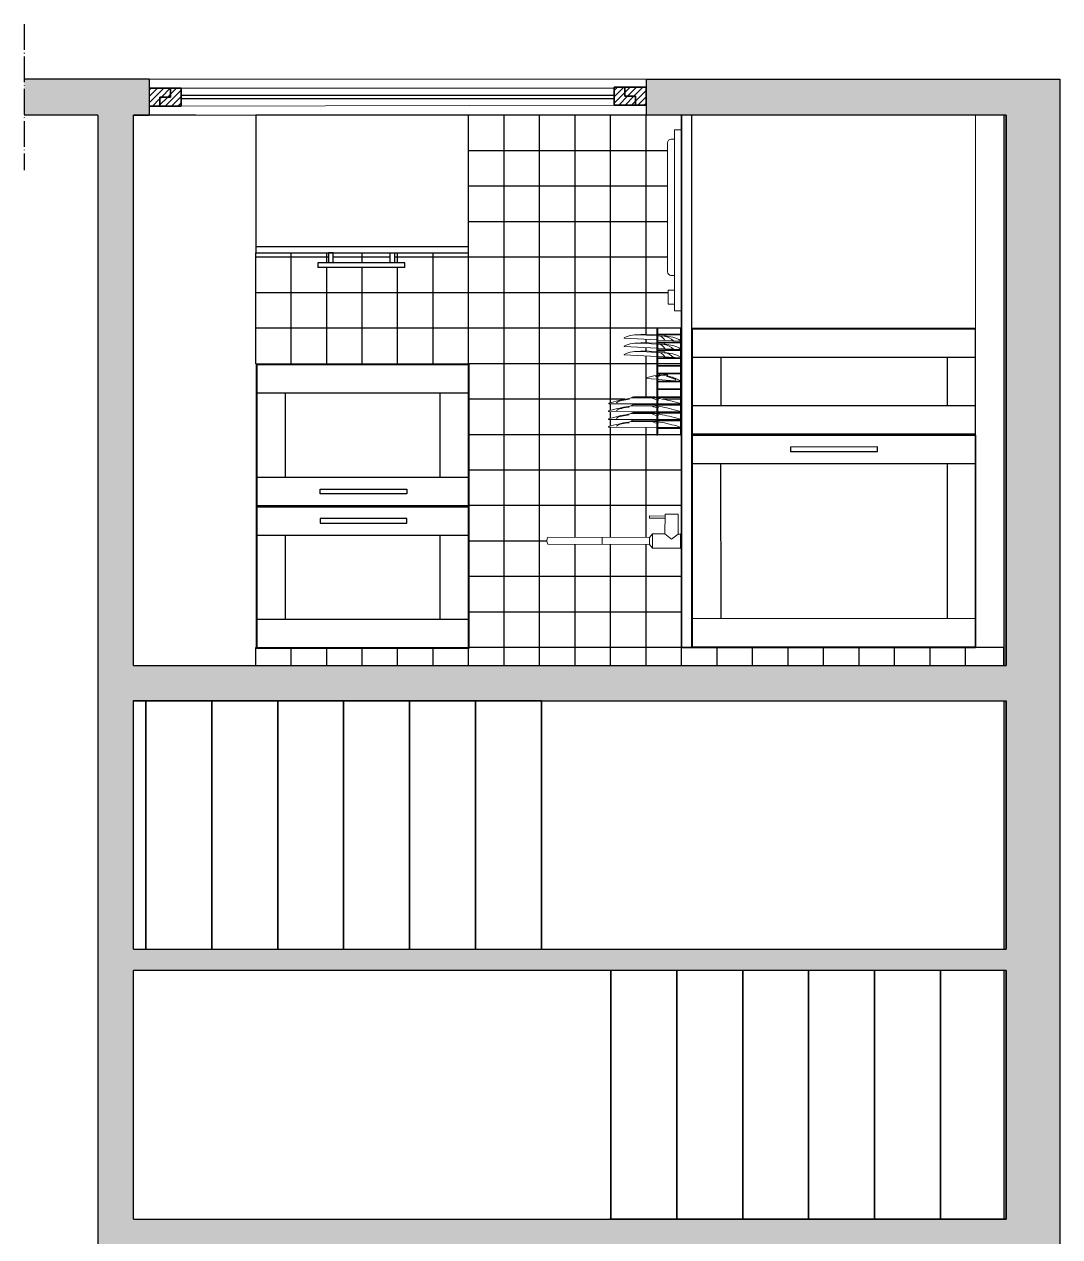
# Model space of a CAD drawing. Header units: millimetres. Extents: x 1189 to 4193, y -188 to 4789.
# Drawn here: x 1188.6 to 1480.4, y 2659.1 to 3000.7 of the extents above; entities that cross this region are included whole.
import ezdxf

# ---------------------------------------------------------------- set-up
doc = ezdxf.new("R2010")
doc.units = ezdxf.units.MM
doc.header["$LTSCALE"] = 0.3
doc.linetypes.add('ACAD_ISO04W100', pattern=[30, 24, -3, 0, -3])
doc.linetypes.add('HIDDEN', pattern=[0.375, 0.25, -0.125])
for name, color, linetype, lineweight in [('A-ELEV-MBE1', 7, 'Continuous', 35), ('A-FLOR-OVHD', 3, 'HIDDEN', 18), ('A-FURN', 7, 'Continuous', 18), ('A-SECT A-MCUT', 7, 'Continuous', 35), ('A-SECT-MCUT', 7, 'Continuous', 35), ('A-WALL-FULL-EXTR', 7, 'Continuous', 35), ('ACCESSORI', 2, 'Continuous', 13), ('ACCESSORI - furniture', 6, 'Continuous', 9), ('arred leg', 2, 'Continuous', 18)]:
    doc.layers.add(name, color=color, linetype=linetype, lineweight=lineweight)
for name, color, linetype in [('costr', 4, 'Continuous'), ('Layer1', 1, 'Continuous'), ('mura', 5, 'Continuous')]:
    doc.layers.add(name, color=color, linetype=linetype)

msp = doc.modelspace()

# ---------------------------------------------------------------- hatches: boundary and pattern name
at = {"true_color": 0x939598}
h = msp.add_hatch(color=252, dxfattribs=at)
h.dxf.hatch_style = 1
h.paths.add_polyline_path([(1465.33, 2975.08), (1464.63, 2975.08), (1464.63, 2820.08), (1465.33, 2820.08)], flags=17)
h = msp.add_hatch(color=252, dxfattribs=at)
h.dxf.hatch_style = 1
h.paths.add_polyline_path([(1465.33, 2810.08), (1464.63, 2810.08), (1464.63, 2740.08), (1465.33, 2740.08)])
h = msp.add_hatch(color=252, dxfattribs=at)
h.dxf.hatch_style = 1
h.paths.add_polyline_path([(1465.33, 2734.08), (1464.63, 2734.08), (1464.63, 2664.08), (1465.33, 2664.08)])
at = {"layer": 'ACCESSORI - furniture', "linetype": 'ACAD_ISO04W100', "lineweight": 100, "true_color": 0x939598}
h = msp.add_hatch(color=252, dxfattribs=at)
h.dxf.hatch_style = 1
h.paths.add_polyline_path([(1480.39, 2970.25), (1480.39, 2985.3), (1363.83, 2985.3), (1363.83, 2975.08), (1465.33, 2975.08), (1465.33, 2820.08), (1219.4, 2820.08), (1219.4, 2975.08), (1223.83, 2975.08), (1223.83, 2985.3), (1188.61, 2985.3), (1188.61, 2975.08), (1209.36, 2975.08), (1209.36, 2654.04), (1209.36, 2392.42), (1188.61, 2392.42), (1188.61, 2383.01), (1249.51, 2383.01), (1258.69, 2383.01), (1258.69, 2392.45), (1252.89, 2392.43), (1252.89, 2392.42), (1248.09, 2392.42), (1219.4, 2392.42), (1219.4, 2654.04), (1219.4, 2654.08), (1465.33, 2654.08), (1465.33, 2393.05), (1398.69, 2392.86), (1398.69, 2383.01), (1480.39, 2383.01)])
h.paths.add_polyline_path([(1465.33, 2664.08), (1353.9, 2664.08), (1219.4, 2664.08), (1219.4, 2734.08), (1465.33, 2734.08)], flags=16)
h.paths.add_polyline_path([(1465.33, 2740.08), (1219.4, 2740.08), (1219.4, 2810.08), (1334.32, 2810.08), (1465.33, 2810.08)], flags=16)
at = {"layer": 'costr', "linetype": 'Continuous', "true_color": 0xc7c8ca}
h = msp.add_hatch(dxfattribs=at)
h.set_pattern_fill('ANSI31', color=9, scale=0.4)
h.paths.add_polyline_path([(1229.83, 2982.69), (1223.83, 2982.69), (1223.83, 2977.69), (1226.83, 2977.69), (1226.83, 2980.19), (1229.83, 2980.19)])
h = msp.add_hatch(dxfattribs=at)
h.set_pattern_fill('ANSI31', color=9, scale=0.4)
h.paths.add_polyline_path([(1232.83, 2982.69), (1229.83, 2982.69), (1229.83, 2980.19), (1226.83, 2980.19), (1226.83, 2977.69), (1232.83, 2977.69)])
h = msp.add_hatch(dxfattribs=at)
h.set_pattern_fill('ANSI31', color=9, scale=0.4)
h.paths.add_polyline_path([(1360.83, 2980.46), (1357.83, 2980.46), (1357.83, 2982.96), (1354.83, 2982.96), (1354.83, 2977.96), (1360.83, 2977.96)])
h = msp.add_hatch(dxfattribs=at)
h.set_pattern_fill('ANSI31', color=9, scale=0.4)
h.paths.add_polyline_path([(1363.83, 2982.96), (1357.83, 2982.96), (1357.83, 2980.46), (1360.83, 2980.46), (1360.83, 2977.96), (1363.83, 2977.96)])

# ---------------------------------------------------------------- linework, layer by layer
for p, q in [((1253.83, 2975.08), (1253.83, 2938.08)), ((1313.83, 2975.08), (1253.83, 2975.08)), ((1313.83, 2936.28), (1313.83, 2975.08)), ((1376.63, 2975.08), (1376.63, 2915.08)), ((1465.33, 2975.08), (1464.63, 2975.08)), ((1253.83, 2938.08), (1253.83, 2936.28)), ((1253.83, 2938.08), (1313.83, 2938.08)), ((1253.83, 2936.28), (1313.83, 2936.28)), ((1376.63, 2915.08), (1456.61, 2915.08)), ((1376.91, 2914.89), (1456.61, 2914.89)), ((1376.91, 2885.28), (1376.91, 2914.89)), ((1456.61, 2885.28), (1456.61, 2914.89)), ((1313.98, 2904.93), (1253.98, 2904.93)), ((1253.98, 2904.93), (1253.98, 2824.93)), ((1313.83, 2904.78), (1254.13, 2904.78)), ((1254.13, 2904.78), (1254.13, 2865.08)), ((1313.83, 2865.08), (1313.83, 2904.78)), ((1313.98, 2824.93), (1313.98, 2904.93)), ((1376.91, 2906.89), (1456.61, 2906.89)), ((1384.91, 2906.89), (1384.91, 2893.28)), ((1448.62, 2906.89), (1448.62, 2893.28)), ((1313.83, 2896.78), (1254.13, 2896.78)), ((1262.13, 2896.78), (1262.13, 2873.08)), ((1305.83, 2873.08), (1305.83, 2896.78)), ((1376.91, 2893.28), (1456.61, 2893.28)), ((1456.61, 2885.13), (1376.61, 2885.08)), ((1376.61, 2885.08), (1376.65, 2825.08)), ((1376.91, 2885.28), (1456.61, 2885.28)), ((1376.91, 2884.93), (1456.61, 2884.98)), ((1376.95, 2825.23), (1376.91, 2884.93)), ((1456.65, 2825.13), (1456.61, 2885.13)), ((1456.61, 2884.98), (1456.65, 2825.28)), ((1376.92, 2876.93), (1456.62, 2876.98)), ((1384.94, 2833.23), (1384.92, 2876.93)), ((1448.62, 2876.97), (1448.64, 2833.27)), ((1254.13, 2873.08), (1313.83, 2873.08)), ((1254.13, 2865.08), (1313.83, 2865.08)), ((1254.13, 2864.78), (1254.13, 2825.08)), ((1254.13, 2864.78), (1313.83, 2864.78)), ((1313.83, 2825.08), (1313.83, 2864.78)), ((1254.13, 2856.78), (1313.83, 2856.78)), ((1262.13, 2856.78), (1262.13, 2833.08)), ((1305.83, 2833.08), (1305.83, 2856.78)), ((1254.13, 2833.08), (1313.83, 2833.08)), ((1456.64, 2833.28), (1376.94, 2833.23)), ((1253.98, 2824.93), (1313.98, 2824.93)), ((1254.13, 2825.08), (1313.83, 2825.08)), ((1376.65, 2825.08), (1456.65, 2825.13)), ((1456.65, 2825.28), (1376.95, 2825.23)), ((1464.63, 2810.08), (1465.33, 2810.08))]:
    msp.add_line(p, q)
at = {"layer": 'A-ELEV-MBE1'}
msp.add_line((1465.33, 2664.08), (1353.48, 2664.08), dxfattribs=at)
for points in [[(1222.9, 2810.08), (1222.9, 2740.08)], [(1241.47, 2810.08), (1241.47, 2740.08)], [(1260.04, 2810.08), (1260.04, 2740.08)], [(1278.61, 2810.08), (1278.61, 2740.08)], [(1297.18, 2810.08), (1297.18, 2740.08)], [(1315.75, 2810.08), (1315.75, 2740.08)], [(1334.32, 2810.08), (1334.32, 2740.08)], [(1353.9, 2734.08), (1353.9, 2664.08)], [(1372.47, 2734.08), (1372.47, 2664.08)], [(1391.05, 2734.08), (1391.05, 2664.08)], [(1409.62, 2734.08), (1409.62, 2664.08)], [(1428.19, 2734.08), (1428.19, 2664.08)], [(1446.76, 2734.08), (1446.76, 2664.08)]]:
    msp.add_lwpolyline(points, dxfattribs=at)
at = {"layer": 'A-FLOR-OVHD', "linetype": 'Continuous'}
for p, q in [((1363.83, 2985.3), (1223.83, 2985.3)), ((1363.83, 2975.08), (1223.83, 2975.08))]:
    msp.add_line(p, q, dxfattribs=at)
at = {"layer": 'A-FURN'}
for p, q in [((1456.63, 2975.08), (1376.63, 2975.08)), ((1376.63, 2975.08), (1376.63, 2885.08)), ((1456.63, 2825.08), (1456.63, 2975.08)), ((1376.61, 2885.13), (1456.61, 2885.13)), ((1376.63, 2885.08), (1456.63, 2885.08)), ((1376.63, 2885.08), (1376.63, 2825.08)), ((1376.63, 2825.08), (1456.63, 2825.08))]:
    msp.add_line(p, q, dxfattribs=at)
at = {"layer": 'A-SECT A-MCUT', "transparency": 33554687}
for p, q in [((1223.83, 2982.69), (1232.83, 2982.69)), ((1229.83, 2982.69), (1229.83, 2980.2)), ((1232.83, 2982.69), (1232.83, 2977.69)), ((1354.83, 2982.96), (1354.83, 2977.96)), ((1363.83, 2982.96), (1354.83, 2982.96)), ((1357.83, 2982.96), (1357.83, 2980.47)), ((1226.83, 2980.19), (1229.83, 2980.19)), ((1226.83, 2980.19), (1226.83, 2977.69)), ((1360.83, 2980.46), (1357.83, 2980.46)), ((1360.83, 2980.46), (1360.83, 2977.96)), ((1232.83, 2977.69), (1223.83, 2977.69)), ((1354.83, 2977.96), (1363.83, 2977.96))]:
    msp.add_line(p, q, dxfattribs=at)
at = {"layer": 'A-SECT-MCUT'}
for points in [[(1465.33, 2975.08), (1465.33, 2820.08)], [(1334.32, 2810.08), (1219.32, 2810.08)], [(1465.33, 2810.08), (1465.33, 2740.08)], [(1465.33, 2734.08), (1465.33, 2664.08)]]:
    msp.add_lwpolyline(points, dxfattribs=at)
at = {"layer": 'A-WALL-FULL-EXTR'}
for p, q in [((1373.83, 2825.08), (1373.83, 2975.08)), ((1376.63, 2825.08), (1373.83, 2825.08))]:
    msp.add_line(p, q, dxfattribs=at)
at = {"layer": 'ACCESSORI', "transparency": 33554687}
for p, q in [((1354.83, 2982.69), (1232.83, 2982.69)), ((1232.83, 2977.69), (1354.83, 2977.96))]:
    msp.add_line(p, q, dxfattribs=at)
at = {"layer": 'ACCESSORI - furniture'}
for p, q in [((1366.82, 2915.08), (1366.82, 2885.08)), ((1367.12, 2915.08), (1367.12, 2885.08)), ((1373.53, 2915.08), (1373.53, 2885.08)), ((1373.83, 2915.08), (1373.83, 2885.08)), ((1366.82, 2912.97), (1362.4, 2913.19)), ((1366.82, 2910.63), (1362.4, 2910.85)), ((1373.53, 2913.38), (1367.12, 2913.38)), ((1373.53, 2913.18), (1367.12, 2913.18)), ((1369.12, 2912.85), (1367.12, 2912.95)), ((1373.53, 2911.18), (1367.12, 2911.18)), ((1373.53, 2910.98), (1367.12, 2910.98)), ((1366.82, 2908.28), (1362.4, 2908.51)), ((1369.12, 2910.51), (1367.12, 2910.61)), ((1373.53, 2908.98), (1367.12, 2908.98)), ((1373.53, 2908.78), (1367.12, 2908.78)), ((1369.12, 2908.17), (1367.12, 2908.27)), ((1373.53, 2906.78), (1367.12, 2906.78)), ((1373.53, 2906.58), (1367.12, 2906.58)), ((1373.53, 2904.58), (1367.12, 2904.58)), ((1373.53, 2904.38), (1367.12, 2904.38)), ((1373.53, 2902.38), (1367.12, 2902.38)), ((1373.53, 2902.18), (1367.12, 2902.18)), ((1367.66, 2901.88), (1369.83, 2901.7)), ((1373.53, 2900.18), (1367.12, 2900.18)), ((1373.53, 2899.98), (1367.12, 2899.98)), ((1373.53, 2897.98), (1367.12, 2897.98)), ((1373.53, 2897.78), (1367.12, 2897.78)), ((1366.86, 2895.43), (1359.71, 2895.44)), ((1373.53, 2895.78), (1367.12, 2895.78)), ((1373.53, 2895.58), (1367.12, 2895.58)), ((1366.8, 2893.22), (1359.65, 2893.23)), ((1366.8, 2891.02), (1359.65, 2891.03)), ((1373.53, 2893.58), (1367.12, 2893.58)), ((1373.53, 2893.38), (1367.12, 2893.38)), ((1373.53, 2891.38), (1367.12, 2891.38)), ((1373.53, 2891.18), (1367.12, 2891.18)), ((1366.8, 2888.82), (1359.65, 2888.83)), ((1373.53, 2889.18), (1367.12, 2889.18)), ((1373.53, 2888.98), (1367.12, 2888.98)), ((1373.53, 2886.98), (1367.12, 2886.98)), ((1373.53, 2886.78), (1367.12, 2886.78))]:
    msp.add_line(p, q, dxfattribs=at)
for points in [[(1366.82, 2913.21), (1362.41, 2913.43), (1362.4, 2913.19, 0.13705), (1357.65, 2912.37, 0.688082), (1357.7, 2912.23), (1366.82, 2911.77)], [(1366.82, 2910.87), (1362.41, 2911.09), (1362.4, 2910.85, 0.13705), (1357.65, 2910.03, 0.688082), (1357.7, 2909.88), (1366.82, 2909.43)], [(1373.53, 2911.65, 0.134434), (1369.12, 2912.85), (1369.13, 2913.09), (1367.12, 2913.19)], [(1373.53, 2909.31, 0.134434), (1369.12, 2910.51), (1369.13, 2910.75), (1367.12, 2910.85)], [(1366.82, 2908.52), (1362.41, 2908.75), (1362.4, 2908.51, 0.13705), (1357.65, 2907.69, 0.688082), (1357.7, 2907.54), (1366.82, 2907.09)], [(1373.53, 2906.97, 0.134434), (1369.12, 2908.17), (1369.13, 2908.41), (1367.12, 2908.51)], [(1366.82, 2900.68), (1363.89, 2900.91, -0.338067), (1363.75, 2901, -0.56005), (1363.79, 2901.06, -0.038945), (1366.82, 2901.75, -0.038945)], [(1367.12, 2901.79, 0.041652), (1367.66, 2901.88, -0.256421), (1367.64, 2902.14), (1369.9, 2901.96, -0.256421), (1369.83, 2901.7)], [(1370.44, 2901.51, -0.041625), (1373.52, 2900.28, -0.050276), (1373.53, 2900.28, -0.050276)], [(1373.53, 2900.18, -0.014729), (1373.53, 2900.18)], [(1353.36, 2893.98, 0.56005), (1353.31, 2893.89, 0.338067), (1353.5, 2893.79), (1373.06, 2893.76, 0.338067), (1373.26, 2893.86, 0.56005), (1373.2, 2893.94, 0.032021), (1367.67, 2895.24, -0.048383), (1366.86, 2895.43, 0.139436), (1366.32, 2895.77), (1360.25, 2895.78, 0.139436), (1359.71, 2895.44, -0.048383), (1358.89, 2895.25, 0.032021), (1353.36, 2893.98)], [(1353.3, 2891.76, 0.56005), (1353.25, 2891.68, 0.338067), (1353.44, 2891.58), (1373.01, 2891.55, 0.338067), (1373.2, 2891.65, 0.56005), (1373.15, 2891.73, 0.032021), (1367.62, 2893.03, -0.048383), (1366.8, 2893.22, 0.139436), (1366.27, 2893.56), (1360.19, 2893.57, 0.139436), (1359.65, 2893.23, -0.048383), (1358.84, 2893.04, 0.032021), (1353.3, 2891.76)], [(1353.3, 2889.56, 0.56005), (1353.25, 2889.48, 0.338067), (1353.44, 2889.38), (1373.01, 2889.35, 0.338067), (1373.2, 2889.45, 0.56005), (1373.15, 2889.53, 0.032021), (1367.62, 2890.83, -0.048383), (1366.8, 2891.02, 0.139436), (1366.27, 2891.36), (1360.19, 2891.37, 0.139436), (1359.65, 2891.03, -0.048383), (1358.84, 2890.84, 0.032021), (1353.3, 2889.56)], [(1353.3, 2887.36, 0.56005), (1353.25, 2887.28, 0.338067), (1353.44, 2887.18), (1373.01, 2887.15, 0.338067), (1373.2, 2887.25, 0.56005), (1373.15, 2887.33, 0.032021), (1367.62, 2888.63, -0.048383), (1366.8, 2888.82, 0.139436), (1366.27, 2889.16), (1360.19, 2889.17, 0.139436), (1359.65, 2888.83, -0.048383), (1358.84, 2888.64, 0.032021), (1353.3, 2887.36)]]:
    msp.add_lwpolyline(points, format="xyb", dxfattribs=at)
for points in [[(1367.12, 2911.75), (1373.53, 2911.43)], [(1367.12, 2909.41), (1373.53, 2909.09)], [(1367.12, 2907.07), (1373.53, 2906.75)], [(1373.07, 2900.18), (1367.12, 2900.66)]]:
    msp.add_lwpolyline(points, dxfattribs=at)
for centre, radius, start, end in [((1366.97, 2915.08), 0.15, 0, 180), ((1373.68, 2915.08), 0.15, 0, 180), ((1366.88, 2910.52), 2.51, 26.8857, 73.9607), ((1368.16, 2908.08), 4.85, 45.4193, 80.6962), ((1366.88, 2908.18), 2.51, 26.8857, 73.9607), ((1366.88, 2905.84), 2.51, 26.8857, 73.9607), ((1368.16, 2905.74), 4.85, 45.4193, 80.6962), ((1368.16, 2903.4), 4.85, 45.4193, 80.6962), ((1366.7, 2904.08), 2.59, 264.351, 272.6828), ((1366.7, 2904.08), 2.59, 279.3543, 296.2276), ((1366.53, 2886.44), 15.31, 72.5314, 78.6604), ((1371.12, 2904.73), 3.29, 246.9566, 258.0365), ((1370.74, 2898.94), 2.14, 46.1238, 79.6632), ((1357.31, 2891.91), 2.81, 95.667, 129.2064), ((1361.5, 2875.07), 20.14, 96.6697, 102.7988), ((1367.24, 2898), 3.09, 237.368, 272.7138), ((1357.25, 2889.7), 2.81, 95.667, 129.2064), ((1361.44, 2872.86), 20.14, 96.6697, 102.7988), ((1361.44, 2870.66), 20.14, 96.6697, 102.7988), ((1367.18, 2895.79), 3.09, 237.368, 272.7138), ((1367.18, 2893.59), 3.09, 237.368, 272.7138), ((1357.25, 2887.5), 2.81, 95.667, 129.2064), ((1357.25, 2885.3), 2.81, 95.667, 129.2064), ((1361.44, 2868.46), 20.14, 96.6697, 102.7988), ((1367.18, 2891.39), 3.09, 237.368, 272.7138), ((1366.97, 2885.08), 0.15, 180, 0), ((1373.68, 2885.08), 0.15, 180, 0)]:
    msp.add_arc(centre, radius, start, end, dxfattribs=at)
at = {"layer": 'arred leg'}
for p, q in [((1371.83, 2919.97), (1371.83, 2970.97)), ((1373.83, 2919.97), (1373.83, 2970.97)), ((1369.83, 2967.36), (1369.83, 2930.97)), ((1370.83, 2929.97), (1371.83, 2929.97)), ((1370.07, 2925.82), (1371.83, 2925.82)), ((1373.83, 2919.97), (1371.83, 2919.97)), ((1369.17, 2862.16), (1364.8, 2862.18)), ((1364.8, 2862.18), (1364.8, 2861.58)), ((1364.8, 2861.58), (1369.16, 2861.56)), ((1369.17, 2862.69), (1369.15, 2857.1)), ((1369.17, 2862.69), (1372.87, 2862.67)), ((1372.85, 2857.08), (1372.87, 2862.67)), ((1336.16, 2856.22), (1364.78, 2856.11)), ((1365.66, 2857.11), (1364.78, 2856.11)), ((1365.66, 2857.11), (1365.64, 2853.11)), ((1369.15, 2857.1), (1365.66, 2857.11)), ((1369.15, 2857.1), (1370.99, 2855.64)), ((1370.99, 2855.64), (1372.85, 2857.08)), ((1373.51, 2857.08), (1372.85, 2857.08)), ((1373.5, 2855.08), (1373.51, 2857.08)), ((1373.51, 2857.08), (1373.84, 2857.45)), ((1373.82, 2852.7), (1373.84, 2857.45)), ((1364.77, 2854.11), (1336.16, 2854.22)), ((1351.46, 2856.16), (1351.46, 2854.16)), ((1364.77, 2854.11), (1364.78, 2856.11)), ((1365.64, 2853.11), (1364.77, 2854.11)), ((1365.64, 2853.11), (1373.49, 2853.08)), ((1373.49, 2853.08), (1373.5, 2855.08)), ((1373.49, 2853.08), (1373.82, 2852.7))]:
    msp.add_line(p, q, dxfattribs=at)
for points in [[(1371.83, 2970.97), (1373.83, 2970.97)], [(1371.83, 2968.36), (1370.83, 2968.36)], [(1369.83, 2952.17), (1369.83, 2950.17)], [(1371.83, 2921.82), (1370.07, 2921.82), (1370.07, 2925.82)]]:
    msp.add_lwpolyline(points, dxfattribs=at)
msp.add_arc((1337.52, 2855.22), 1.69, 143.5125, 216.0567, dxfattribs=at)
for points in [[(1370.83, 2968.36), (1370.36, 2968.36), (1369.83, 2967.84), (1369.83, 2967.36)], [(1369.83, 2930.97), (1369.83, 2930.5), (1370.36, 2929.97), (1370.83, 2929.97)]]:
    msp.add_open_spline(points, degree=3, dxfattribs=at)
at = {"layer": 'costr', "linetype": 'Continuous'}
msp.add_line((1363.83, 2977.96), (1363.83, 2982.96), dxfattribs=at)
at = {"layer": 'costr', "transparency": 33554687}
for p, q in [((1354.83, 2980.69), (1232.83, 2980.69)), ((1354.83, 2979.69), (1232.83, 2979.69))]:
    msp.add_line(p, q, dxfattribs=at)
at = {"layer": 'costr'}
for p, q in [((1275.61, 2936.28), (1274.31, 2936.28)), ((1274.31, 2936.28), (1274.31, 2933.48)), ((1275.61, 2933.48), (1275.61, 2936.28)), ((1291.61, 2936.28), (1291.61, 2933.48)), ((1291.61, 2936.28), (1292.91, 2936.28)), ((1292.91, 2936.28), (1292.91, 2933.48)), ((1271.36, 2933.48), (1271.36, 2932.18)), ((1295.86, 2933.48), (1271.36, 2933.48)), ((1295.86, 2932.18), (1271.36, 2932.18)), ((1295.86, 2932.18), (1295.86, 2933.48)), ((1295.86, 2932.18), (1295.86, 2933.48)), ((1429.01, 2881.61), (1404.51, 2881.6)), ((1404.51, 2881.6), (1404.52, 2880.3)), ((1404.52, 2880.3), (1429.02, 2880.31)), ((1429.02, 2880.31), (1429.01, 2881.61)), ((1271.95, 2869.73), (1296.45, 2869.73)), ((1271.95, 2868.43), (1271.95, 2869.73)), ((1296.45, 2868.43), (1271.95, 2868.43)), ((1296.45, 2869.73), (1296.45, 2868.43)), ((1296.45, 2861.43), (1271.95, 2861.43)), ((1271.95, 2861.43), (1271.95, 2860.13)), ((1271.95, 2860.13), (1296.45, 2860.13)), ((1296.45, 2860.13), (1296.45, 2861.43))]:
    msp.add_line(p, q, dxfattribs=at)
at = {"layer": 'Layer1'}
for p, q in [((1223.83, 2975.08), (1219.4, 2975.08)), ((1233.83, 2975.08), (1223.83, 2975.08)), ((1236.95, 2975.08), (1233.83, 2975.08)), ((1313.83, 2965.08), (1313.83, 2975.08)), ((1323.83, 2975.08), (1313.83, 2975.08)), ((1323.83, 2975.08), (1316.95, 2975.08)), ((1323.83, 2965.08), (1323.83, 2975.08)), ((1333.83, 2975.08), (1323.83, 2975.08)), ((1323.83, 2965.08), (1323.83, 2975.08)), ((1323.83, 2965.08), (1323.83, 2975.08)), ((1333.83, 2965.08), (1333.83, 2975.08)), ((1343.83, 2975.08), (1333.83, 2975.08)), ((1333.83, 2965.08), (1333.83, 2975.08)), ((1343.83, 2965.08), (1343.83, 2975.08)), ((1353.83, 2975.08), (1343.83, 2975.08)), ((1343.83, 2965.08), (1343.83, 2975.08)), ((1353.83, 2965.08), (1353.83, 2975.08)), ((1363.83, 2975.08), (1353.83, 2975.08)), ((1353.83, 2965.08), (1353.83, 2975.08)), ((1363.83, 2965.08), (1363.83, 2975.08)), ((1373.83, 2975.08), (1363.83, 2975.08)), ((1363.83, 2965.08), (1363.83, 2975.08)), ((1313.83, 2955.08), (1313.83, 2965.08)), ((1323.83, 2965.08), (1313.83, 2965.08)), ((1323.83, 2965.08), (1313.83, 2965.08)), ((1333.83, 2965.08), (1323.83, 2965.08)), ((1333.83, 2965.08), (1323.83, 2965.08)), ((1323.83, 2955.08), (1323.83, 2965.08)), ((1323.83, 2955.08), (1323.83, 2965.08)), ((1343.83, 2965.08), (1333.83, 2965.08)), ((1333.83, 2955.08), (1333.83, 2965.08)), ((1343.83, 2965.08), (1333.83, 2965.08)), ((1333.83, 2955.08), (1333.83, 2965.08)), ((1353.83, 2965.08), (1343.83, 2965.08)), ((1343.83, 2955.08), (1343.83, 2965.08)), ((1353.83, 2965.08), (1343.83, 2965.08)), ((1343.83, 2955.08), (1343.83, 2965.08)), ((1363.83, 2965.08), (1353.83, 2965.08)), ((1353.83, 2955.08), (1353.83, 2965.08)), ((1363.83, 2965.08), (1353.83, 2965.08)), ((1353.83, 2955.08), (1353.83, 2965.08)), ((1369.83, 2965.08), (1363.83, 2965.08)), ((1363.83, 2955.08), (1363.83, 2965.08)), ((1369.83, 2965.08), (1363.83, 2965.08)), ((1363.83, 2955.08), (1363.83, 2965.08)), ((1313.83, 2945.08), (1313.83, 2955.08)), ((1323.83, 2955.08), (1313.83, 2955.08)), ((1323.83, 2955.08), (1313.83, 2955.08)), ((1333.83, 2955.08), (1323.83, 2955.08)), ((1333.83, 2955.08), (1323.83, 2955.08)), ((1323.83, 2945.08), (1323.83, 2955.08)), ((1323.83, 2945.08), (1323.83, 2955.08)), ((1343.83, 2955.08), (1333.83, 2955.08)), ((1333.83, 2945.08), (1333.83, 2955.08)), ((1343.83, 2955.08), (1333.83, 2955.08)), ((1333.83, 2945.08), (1333.83, 2955.08)), ((1353.83, 2955.08), (1343.83, 2955.08)), ((1343.83, 2945.08), (1343.83, 2955.08)), ((1353.83, 2955.08), (1343.83, 2955.08)), ((1343.83, 2945.08), (1343.83, 2955.08)), ((1363.83, 2955.08), (1353.83, 2955.08)), ((1353.83, 2945.08), (1353.83, 2955.08)), ((1363.83, 2955.08), (1353.83, 2955.08)), ((1353.83, 2945.08), (1353.83, 2955.08)), ((1369.83, 2955.08), (1363.83, 2955.08)), ((1363.83, 2945.08), (1363.83, 2955.08)), ((1369.83, 2955.08), (1363.83, 2955.08)), ((1363.83, 2945.08), (1363.83, 2955.08)), ((1313.83, 2935.08), (1313.83, 2945.08)), ((1323.83, 2945.08), (1313.83, 2945.08)), ((1323.83, 2945.08), (1313.83, 2945.08)), ((1333.83, 2945.08), (1323.83, 2945.08)), ((1333.83, 2945.08), (1323.83, 2945.08)), ((1323.83, 2935.08), (1323.83, 2945.08)), ((1323.83, 2935.08), (1323.83, 2945.08)), ((1333.83, 2935.08), (1333.83, 2945.08)), ((1343.83, 2945.08), (1333.83, 2945.08)), ((1343.83, 2945.08), (1333.83, 2945.08)), ((1333.83, 2935.08), (1333.83, 2945.08)), ((1353.83, 2945.08), (1343.83, 2945.08)), ((1343.83, 2935.08), (1343.83, 2945.08)), ((1353.83, 2945.08), (1343.83, 2945.08)), ((1343.83, 2935.08), (1343.83, 2945.08)), ((1363.83, 2945.08), (1353.83, 2945.08)), ((1353.83, 2935.08), (1353.83, 2945.08)), ((1363.83, 2945.08), (1353.83, 2945.08)), ((1353.83, 2935.08), (1353.83, 2945.08)), ((1369.83, 2945.08), (1363.83, 2945.08)), ((1363.83, 2935.08), (1363.83, 2945.08)), ((1369.83, 2945.08), (1363.83, 2945.08)), ((1363.83, 2935.08), (1363.83, 2945.08)), ((1253.83, 2935.08), (1253.83, 2936.28)), ((1263.83, 2935.08), (1253.83, 2935.08)), ((1253.83, 2925.08), (1253.83, 2935.08)), ((1263.83, 2935.08), (1253.83, 2935.08)), ((1263.83, 2935.08), (1263.83, 2936.28)), ((1263.83, 2925.08), (1263.83, 2935.08)), ((1273.83, 2935.08), (1263.83, 2935.08)), ((1263.83, 2925.08), (1263.83, 2935.08)), ((1273.83, 2935.08), (1273.83, 2936.28)), ((1273.83, 2933.48), (1273.83, 2935.08)), ((1273.83, 2933.48), (1273.83, 2935.08)), ((1274.31, 2935.08), (1273.83, 2935.08)), ((1283.83, 2935.08), (1275.61, 2935.08)), ((1283.83, 2935.08), (1283.83, 2936.28)), ((1283.83, 2933.48), (1283.83, 2935.08)), ((1283.83, 2933.48), (1283.83, 2935.08)), ((1291.61, 2935.08), (1283.83, 2935.08)), ((1293.83, 2935.08), (1292.91, 2935.08)), ((1293.83, 2935.08), (1293.83, 2936.28)), ((1303.83, 2935.08), (1293.83, 2935.08)), ((1293.83, 2933.48), (1293.83, 2935.08)), ((1293.83, 2933.48), (1293.83, 2935.08)), ((1303.83, 2935.08), (1303.83, 2936.28)), ((1303.83, 2925.08), (1303.83, 2935.08)), ((1313.83, 2935.08), (1303.83, 2935.08)), ((1303.83, 2925.08), (1303.83, 2935.08)), ((1313.83, 2935.08), (1313.83, 2936.28)), ((1313.83, 2925.08), (1313.83, 2935.08)), ((1313.83, 2925.08), (1313.83, 2935.08)), ((1323.83, 2935.08), (1313.83, 2935.08)), ((1323.83, 2935.08), (1313.83, 2935.08)), ((1333.83, 2935.08), (1323.83, 2935.08)), ((1333.83, 2935.08), (1323.83, 2935.08)), ((1323.83, 2925.08), (1323.83, 2935.08)), ((1323.83, 2925.08), (1323.83, 2935.08)), ((1333.83, 2925.08), (1333.83, 2935.08)), ((1343.83, 2935.08), (1333.83, 2935.08)), ((1343.83, 2935.08), (1333.83, 2935.08)), ((1333.83, 2925.08), (1333.83, 2935.08)), ((1353.83, 2935.08), (1343.83, 2935.08)), ((1343.83, 2925.08), (1343.83, 2935.08)), ((1353.83, 2935.08), (1343.83, 2935.08)), ((1343.83, 2925.08), (1343.83, 2935.08)), ((1363.83, 2935.08), (1353.83, 2935.08)), ((1353.83, 2925.08), (1353.83, 2935.08)), ((1363.83, 2935.08), (1353.83, 2935.08)), ((1353.83, 2925.08), (1353.83, 2935.08)), ((1369.83, 2935.08), (1363.83, 2935.08)), ((1363.83, 2925.08), (1363.83, 2935.08)), ((1369.83, 2935.08), (1363.83, 2935.08)), ((1363.83, 2925.08), (1363.83, 2935.08)), ((1253.83, 2925.08), (1253.83, 2934.48)), ((1263.83, 2925.08), (1263.83, 2934.48)), ((1273.83, 2925.08), (1273.83, 2932.18)), ((1273.83, 2925.08), (1273.83, 2932.18)), ((1283.83, 2925.08), (1283.83, 2932.18)), ((1283.83, 2925.08), (1283.83, 2932.18)), ((1293.83, 2933.48), (1293.83, 2934.48)), ((1293.83, 2925.08), (1293.83, 2932.18)), ((1293.83, 2925.08), (1293.83, 2932.18)), ((1293.83, 2925.08), (1293.83, 2932.18)), ((1303.83, 2925.08), (1303.83, 2934.48)), ((1313.83, 2925.08), (1313.83, 2934.48)), ((1273.83, 2925.08), (1273.83, 2930.38)), ((1283.83, 2925.08), (1283.83, 2930.38)), ((1263.83, 2925.08), (1253.83, 2925.08)), ((1253.83, 2915.08), (1253.83, 2925.08)), ((1253.83, 2915.08), (1253.83, 2925.08)), ((1263.83, 2925.08), (1253.83, 2925.08)), ((1273.83, 2925.08), (1263.83, 2925.08)), ((1263.83, 2915.08), (1263.83, 2925.08)), ((1263.83, 2915.08), (1263.83, 2925.08)), ((1273.83, 2925.08), (1263.83, 2925.08)), ((1283.83, 2925.08), (1273.83, 2925.08)), ((1273.83, 2915.08), (1273.83, 2925.08)), ((1273.83, 2915.08), (1273.83, 2925.08)), ((1283.83, 2925.08), (1273.83, 2925.08)), ((1293.83, 2925.08), (1283.83, 2925.08)), ((1283.83, 2915.08), (1283.83, 2925.08)), ((1283.83, 2915.08), (1283.83, 2925.08)), ((1293.83, 2925.08), (1283.83, 2925.08)), ((1303.83, 2925.08), (1293.83, 2925.08)), ((1293.83, 2915.08), (1293.83, 2925.08)), ((1293.83, 2915.08), (1293.83, 2925.08)), ((1303.83, 2925.08), (1293.83, 2925.08)), ((1313.83, 2925.08), (1303.83, 2925.08)), ((1303.83, 2915.08), (1303.83, 2925.08)), ((1303.83, 2915.08), (1303.83, 2925.08)), ((1313.83, 2925.08), (1303.83, 2925.08)), ((1323.83, 2925.08), (1313.83, 2925.08)), ((1313.83, 2915.08), (1313.83, 2925.08)), ((1313.83, 2915.08), (1313.83, 2925.08)), ((1323.83, 2925.08), (1313.83, 2925.08)), ((1333.83, 2925.08), (1323.83, 2925.08)), ((1333.83, 2925.08), (1323.83, 2925.08)), ((1323.83, 2915.08), (1323.83, 2925.08)), ((1323.83, 2915.08), (1323.83, 2925.08)), ((1333.83, 2915.08), (1333.83, 2925.08)), ((1343.83, 2925.08), (1333.83, 2925.08)), ((1343.83, 2925.08), (1333.83, 2925.08)), ((1333.83, 2915.08), (1333.83, 2925.08)), ((1353.83, 2925.08), (1343.83, 2925.08)), ((1343.83, 2915.08), (1343.83, 2925.08)), ((1353.83, 2925.08), (1343.83, 2925.08)), ((1343.83, 2915.08), (1343.83, 2925.08)), ((1363.83, 2925.08), (1353.83, 2925.08)), ((1353.83, 2915.08), (1353.83, 2925.08)), ((1363.83, 2925.08), (1353.83, 2925.08)), ((1353.83, 2915.08), (1353.83, 2925.08)), ((1370.07, 2925.08), (1363.83, 2925.08)), ((1363.83, 2915.08), (1363.83, 2925.08)), ((1370.07, 2925.08), (1363.83, 2925.08)), ((1363.83, 2915.08), (1363.83, 2925.08)), ((1263.83, 2915.08), (1253.83, 2915.08)), ((1253.83, 2905.08), (1253.83, 2915.08)), ((1273.83, 2915.08), (1263.83, 2915.08)), ((1263.83, 2905.08), (1263.83, 2915.08)), ((1283.83, 2915.08), (1273.83, 2915.08)), ((1273.83, 2905.08), (1273.83, 2915.08)), ((1293.83, 2915.08), (1283.83, 2915.08)), ((1283.83, 2905.08), (1283.83, 2915.08)), ((1303.83, 2915.08), (1293.83, 2915.08)), ((1293.83, 2905.08), (1293.83, 2915.08)), ((1313.83, 2915.08), (1303.83, 2915.08)), ((1303.83, 2905.08), (1303.83, 2915.08)), ((1323.83, 2915.08), (1313.83, 2915.08)), ((1313.83, 2905.08), (1313.83, 2915.08)), ((1313.83, 2905.08), (1313.83, 2915.08)), ((1323.83, 2915.08), (1313.83, 2915.08)), ((1333.83, 2915.08), (1323.83, 2915.08)), ((1333.83, 2915.08), (1323.83, 2915.08)), ((1323.83, 2905.08), (1323.83, 2915.08)), ((1323.83, 2905.08), (1323.83, 2915.08)), ((1333.83, 2905.08), (1333.83, 2915.08)), ((1343.83, 2915.08), (1333.83, 2915.08)), ((1343.83, 2915.08), (1333.83, 2915.08)), ((1333.83, 2905.08), (1333.83, 2915.08)), ((1353.83, 2915.08), (1343.83, 2915.08)), ((1343.83, 2905.08), (1343.83, 2915.08)), ((1353.83, 2915.08), (1343.83, 2915.08)), ((1343.83, 2905.08), (1343.83, 2915.08)), ((1363.83, 2915.08), (1353.83, 2915.08)), ((1353.83, 2905.08), (1353.83, 2915.08)), ((1363.83, 2915.08), (1353.83, 2915.08)), ((1353.83, 2905.08), (1353.83, 2915.08)), ((1373.83, 2915.08), (1363.83, 2915.08)), ((1373.83, 2915.08), (1363.83, 2915.08)), ((1363.83, 2913.36), (1363.83, 2915.08)), ((1363.83, 2913.36), (1363.83, 2915.08)), ((1363.83, 2911.02), (1363.83, 2911.92)), ((1363.83, 2911.02), (1363.83, 2911.92)), ((1363.83, 2908.68), (1363.83, 2909.58)), ((1363.83, 2908.68), (1363.83, 2909.58)), ((1323.83, 2905.08), (1313.83, 2905.08)), ((1323.83, 2905.08), (1313.83, 2905.08)), ((1333.83, 2905.08), (1323.83, 2905.08)), ((1333.83, 2905.08), (1323.83, 2905.08)), ((1323.83, 2895.08), (1323.83, 2905.08)), ((1323.83, 2895.08), (1323.83, 2905.08)), ((1333.83, 2895.08), (1333.83, 2905.08)), ((1343.83, 2905.08), (1333.83, 2905.08)), ((1343.83, 2905.08), (1333.83, 2905.08)), ((1333.83, 2895.08), (1333.83, 2905.08)), ((1353.83, 2905.08), (1343.83, 2905.08)), ((1343.83, 2895.08), (1343.83, 2905.08)), ((1353.83, 2905.08), (1343.83, 2905.08)), ((1343.83, 2895.08), (1343.83, 2905.08)), ((1363.83, 2905.08), (1353.83, 2905.08)), ((1353.83, 2895.08), (1353.83, 2905.08)), ((1363.83, 2905.08), (1353.83, 2905.08)), ((1353.83, 2895.08), (1353.83, 2905.08)), ((1363.83, 2905.08), (1363.83, 2907.24)), ((1363.83, 2905.08), (1363.83, 2907.24)), ((1373.83, 2905.08), (1363.83, 2905.08)), ((1373.83, 2905.08), (1363.83, 2905.08)), ((1363.83, 2901.08), (1363.83, 2905.08)), ((1363.83, 2901.08), (1363.83, 2905.08)), ((1363.83, 2895.77), (1363.83, 2900.92)), ((1363.83, 2895.77), (1363.83, 2900.92)), ((1323.83, 2895.08), (1313.83, 2895.08)), ((1323.83, 2895.08), (1313.83, 2895.08)), ((1333.83, 2895.08), (1323.83, 2895.08)), ((1333.83, 2895.08), (1323.83, 2895.08)), ((1323.83, 2885.08), (1323.83, 2895.08)), ((1323.83, 2885.08), (1323.83, 2895.08)), ((1333.83, 2885.08), (1333.83, 2895.08)), ((1343.83, 2895.08), (1333.83, 2895.08)), ((1343.83, 2895.08), (1333.83, 2895.08)), ((1333.83, 2885.08), (1333.83, 2895.08)), ((1353.83, 2895.08), (1343.83, 2895.08)), ((1343.83, 2885.08), (1343.83, 2895.08)), ((1353.83, 2895.08), (1343.83, 2895.08)), ((1343.83, 2885.08), (1343.83, 2895.08)), ((1357.9, 2895.08), (1353.83, 2895.08)), ((1353.83, 2894.11), (1353.83, 2895.08)), ((1357.9, 2895.08), (1353.83, 2895.08)), ((1353.83, 2894.11), (1353.83, 2895.08)), ((1353.83, 2891.92), (1353.83, 2893.79)), ((1353.83, 2891.92), (1353.83, 2893.79)), ((1363.83, 2893.56), (1363.83, 2893.77)), ((1363.83, 2893.56), (1363.83, 2893.77)), ((1373.83, 2895.08), (1368.57, 2895.08)), ((1373.83, 2895.08), (1368.57, 2895.08)), ((1353.83, 2889.72), (1353.83, 2891.58)), ((1353.83, 2889.72), (1353.83, 2891.58)), ((1363.83, 2891.36), (1363.83, 2891.56)), ((1363.83, 2891.36), (1363.83, 2891.56)), ((1353.83, 2887.52), (1353.83, 2889.38)), ((1353.83, 2887.52), (1353.83, 2889.38)), ((1353.83, 2885.08), (1353.83, 2887.18)), ((1353.83, 2885.08), (1353.83, 2887.18)), ((1363.83, 2889.16), (1363.83, 2889.36)), ((1363.83, 2889.16), (1363.83, 2889.36)), ((1363.83, 2885.08), (1363.83, 2887.16)), ((1363.83, 2885.08), (1363.83, 2887.16)), ((1323.83, 2885.08), (1313.83, 2885.08)), ((1323.83, 2885.08), (1313.83, 2885.08)), ((1333.83, 2885.08), (1323.83, 2885.08)), ((1333.83, 2885.08), (1323.83, 2885.08)), ((1323.83, 2875.08), (1323.83, 2885.08)), ((1323.83, 2875.08), (1323.83, 2885.08)), ((1333.83, 2875.08), (1333.83, 2885.08)), ((1343.83, 2885.08), (1333.83, 2885.08)), ((1343.83, 2885.08), (1333.83, 2885.08)), ((1333.83, 2875.08), (1333.83, 2885.08)), ((1353.83, 2885.08), (1343.83, 2885.08)), ((1343.83, 2875.08), (1343.83, 2885.08)), ((1353.83, 2885.08), (1343.83, 2885.08)), ((1343.83, 2875.08), (1343.83, 2885.08)), ((1363.83, 2885.08), (1353.83, 2885.08)), ((1353.83, 2875.08), (1353.83, 2885.08)), ((1363.83, 2885.08), (1353.83, 2885.08)), ((1353.83, 2875.08), (1353.83, 2885.08)), ((1373.83, 2885.08), (1363.83, 2885.08)), ((1363.83, 2875.08), (1363.83, 2885.08)), ((1373.83, 2885.08), (1363.83, 2885.08)), ((1363.83, 2875.08), (1363.83, 2885.08)), ((1323.83, 2875.08), (1313.83, 2875.08)), ((1323.83, 2875.08), (1313.83, 2875.08)), ((1333.83, 2875.08), (1323.83, 2875.08)), ((1333.83, 2875.08), (1323.83, 2875.08)), ((1323.83, 2865.08), (1323.83, 2875.08)), ((1323.83, 2865.08), (1323.83, 2875.08)), ((1333.83, 2865.08), (1333.83, 2875.08)), ((1343.83, 2875.08), (1333.83, 2875.08)), ((1343.83, 2875.08), (1333.83, 2875.08)), ((1333.83, 2865.08), (1333.83, 2875.08)), ((1353.83, 2875.08), (1343.83, 2875.08)), ((1343.83, 2865.08), (1343.83, 2875.08)), ((1353.83, 2875.08), (1343.83, 2875.08)), ((1343.83, 2865.08), (1343.83, 2875.08)), ((1363.83, 2875.08), (1353.83, 2875.08)), ((1353.83, 2865.08), (1353.83, 2875.08)), ((1363.83, 2875.08), (1353.83, 2875.08)), ((1353.83, 2865.08), (1353.83, 2875.08)), ((1373.83, 2875.08), (1363.83, 2875.08)), ((1363.83, 2865.08), (1363.83, 2875.08)), ((1373.83, 2875.08), (1363.83, 2875.08)), ((1363.83, 2865.08), (1363.83, 2875.08)), ((1323.83, 2865.08), (1313.83, 2865.08)), ((1323.83, 2865.08), (1313.83, 2865.08)), ((1333.83, 2865.08), (1323.83, 2865.08)), ((1333.83, 2865.08), (1323.83, 2865.08)), ((1323.83, 2855.08), (1323.83, 2865.08)), ((1323.83, 2855.08), (1323.83, 2865.08)), ((1333.83, 2855.08), (1333.83, 2865.08)), ((1343.83, 2865.08), (1333.83, 2865.08)), ((1343.83, 2865.08), (1333.83, 2865.08)), ((1343.83, 2865.08), (1333.83, 2865.08)), ((1333.83, 2855.08), (1333.83, 2865.08)), ((1353.83, 2865.08), (1343.83, 2865.08)), ((1343.83, 2856.19), (1343.83, 2865.08)), ((1353.83, 2865.08), (1343.83, 2865.08)), ((1353.83, 2865.08), (1343.83, 2865.08)), ((1343.83, 2856.19), (1343.83, 2865.08)), ((1363.83, 2865.08), (1353.83, 2865.08)), ((1353.83, 2856.15), (1353.83, 2865.08)), ((1363.83, 2865.08), (1353.83, 2865.08)), ((1363.83, 2865.08), (1353.83, 2865.08)), ((1353.83, 2856.15), (1353.83, 2865.08)), ((1373.83, 2865.08), (1363.83, 2865.08)), ((1363.83, 2856.12), (1363.83, 2865.08)), ((1373.83, 2865.08), (1363.83, 2865.08)), ((1373.83, 2865.08), (1363.83, 2865.08)), ((1363.83, 2856.12), (1363.83, 2865.08)), ((1323.83, 2855.08), (1313.83, 2855.08)), ((1323.83, 2855.08), (1313.83, 2855.08)), ((1333.83, 2855.08), (1323.83, 2855.08)), ((1333.83, 2855.08), (1323.83, 2855.08)), ((1323.83, 2845.08), (1323.83, 2855.08)), ((1323.83, 2845.08), (1323.83, 2855.08)), ((1333.83, 2845.08), (1333.83, 2855.08)), ((1335.84, 2855.08), (1333.83, 2855.08)), ((1335.84, 2855.08), (1333.83, 2855.08)), ((1333.83, 2845.08), (1333.83, 2855.08)), ((1343.83, 2845.08), (1343.83, 2854.19)), ((1343.83, 2845.08), (1343.83, 2854.19)), ((1353.83, 2845.08), (1353.83, 2854.15)), ((1353.83, 2845.08), (1353.83, 2854.15)), ((1363.83, 2845.08), (1363.83, 2854.12)), ((1363.83, 2845.08), (1363.83, 2854.12)), ((1323.83, 2845.08), (1313.83, 2845.08)), ((1323.83, 2845.08), (1313.83, 2845.08)), ((1333.83, 2845.08), (1323.83, 2845.08)), ((1333.83, 2845.08), (1323.83, 2845.08)), ((1323.83, 2835.08), (1323.83, 2845.08)), ((1323.83, 2835.08), (1323.83, 2845.08)), ((1333.83, 2835.08), (1333.83, 2845.08)), ((1343.83, 2845.08), (1333.83, 2845.08)), ((1343.83, 2845.08), (1333.83, 2845.08)), ((1333.83, 2835.08), (1333.83, 2845.08)), ((1343.83, 2835.08), (1343.83, 2845.08)), ((1353.83, 2845.08), (1343.83, 2845.08)), ((1353.83, 2845.08), (1343.83, 2845.08)), ((1343.83, 2835.08), (1343.83, 2845.08)), ((1353.83, 2835.08), (1353.83, 2845.08)), ((1363.83, 2845.08), (1353.83, 2845.08)), ((1363.83, 2845.08), (1353.83, 2845.08)), ((1353.83, 2835.08), (1353.83, 2845.08)), ((1363.83, 2835.08), (1363.83, 2845.08)), ((1373.83, 2845.08), (1363.83, 2845.08)), ((1373.83, 2845.08), (1363.83, 2845.08)), ((1363.83, 2835.08), (1363.83, 2845.08)), ((1323.83, 2835.08), (1313.83, 2835.08)), ((1323.83, 2835.08), (1313.83, 2835.08)), ((1333.83, 2835.08), (1323.83, 2835.08)), ((1333.83, 2835.08), (1323.83, 2835.08)), ((1323.83, 2825.08), (1323.83, 2835.08)), ((1323.83, 2825.08), (1323.83, 2835.08)), ((1333.83, 2825.08), (1333.83, 2835.08)), ((1343.83, 2835.08), (1333.83, 2835.08)), ((1343.83, 2835.08), (1333.83, 2835.08)), ((1333.83, 2825.08), (1333.83, 2835.08)), ((1343.83, 2825.08), (1343.83, 2835.08)), ((1353.83, 2835.08), (1343.83, 2835.08)), ((1353.83, 2835.08), (1343.83, 2835.08)), ((1343.83, 2825.08), (1343.83, 2835.08)), ((1353.83, 2825.08), (1353.83, 2835.08)), ((1363.83, 2835.08), (1353.83, 2835.08)), ((1363.83, 2835.08), (1353.83, 2835.08)), ((1353.83, 2825.08), (1353.83, 2835.08)), ((1363.83, 2825.08), (1363.83, 2835.08)), ((1373.83, 2835.08), (1363.83, 2835.08)), ((1373.83, 2835.08), (1363.83, 2835.08)), ((1363.83, 2825.08), (1363.83, 2835.08)), ((1253.83, 2820.08), (1253.83, 2825.08)), ((1263.83, 2820.08), (1263.83, 2825.08)), ((1273.83, 2820.08), (1273.83, 2825.08)), ((1283.83, 2820.08), (1283.83, 2825.08)), ((1293.83, 2820.08), (1293.83, 2825.08)), ((1303.83, 2820.08), (1303.83, 2825.08)), ((1313.83, 2820.08), (1313.83, 2825.08)), ((1323.83, 2825.08), (1313.83, 2825.08)), ((1333.83, 2825.08), (1323.83, 2825.08)), ((1323.83, 2820.08), (1323.83, 2825.08)), ((1343.83, 2825.08), (1333.83, 2825.08)), ((1333.83, 2820.08), (1333.83, 2825.08)), ((1353.83, 2825.08), (1343.83, 2825.08)), ((1343.83, 2820.08), (1343.83, 2825.08)), ((1363.83, 2825.08), (1353.83, 2825.08)), ((1353.83, 2820.08), (1353.83, 2825.08)), ((1373.83, 2825.08), (1363.83, 2825.08)), ((1363.83, 2820.08), (1363.83, 2825.08)), ((1373.83, 2820.08), (1373.83, 2825.08)), ((1383.83, 2825.08), (1373.83, 2825.08)), ((1373.83, 2820.08), (1373.83, 2825.08)), ((1393.83, 2825.08), (1383.83, 2825.08)), ((1383.83, 2820.08), (1383.83, 2825.08)), ((1403.83, 2825.08), (1393.83, 2825.08)), ((1393.83, 2820.08), (1393.83, 2825.08)), ((1413.83, 2825.08), (1403.83, 2825.08)), ((1403.83, 2820.08), (1403.83, 2825.08)), ((1423.83, 2825.08), (1413.83, 2825.08)), ((1413.83, 2820.08), (1413.83, 2825.08)), ((1423.83, 2820.08), (1423.83, 2825.08)), ((1433.83, 2825.08), (1423.83, 2825.08)), ((1423.83, 2820.08), (1423.83, 2825.08)), ((1443.83, 2825.08), (1433.83, 2825.08)), ((1433.83, 2820.08), (1433.83, 2825.08)), ((1453.83, 2825.08), (1443.83, 2825.08)), ((1443.83, 2820.08), (1443.83, 2825.08)), ((1453.83, 2820.08), (1453.83, 2825.08)), ((1464.63, 2825.08), (1454.63, 2825.08)), ((1464.63, 2820.08), (1464.63, 2825.08))]:
    msp.add_line(p, q, dxfattribs=at)
at = {"layer": 'mura', "linetype": 'ACAD_ISO04W100'}
msp.add_line((1188.61, 3000.73), (1188.61, 2959.65), dxfattribs=at)
at = {"layer": 'mura'}
for p, q in [((1223.83, 2985.3), (1188.61, 2985.3)), ((1223.83, 2985.3), (1223.83, 2975.08)), ((1363.83, 2985.3), (1363.83, 2975.08)), ((1209.36, 2975.08), (1188.61, 2975.08)), ((1209.36, 2975.08), (1209.36, 2654.04)), ((1219.4, 2820.08), (1219.4, 2975.08)), ((1219.4, 2975.08), (1223.83, 2975.08)), ((1464.63, 2975.08), (1363.83, 2975.08)), ((1464.63, 2975.08), (1464.63, 2820.08)), ((1219.4, 2820.08), (1465.33, 2820.08)), ((1219.4, 2810.08), (1465.33, 2810.08)), ((1219.4, 2740.08), (1219.4, 2810.08)), ((1464.63, 2810.08), (1464.63, 2740.08)), ((1219.4, 2740.08), (1465.33, 2740.08)), ((1465.33, 2734.08), (1219.4, 2734.08)), ((1219.4, 2664.08), (1219.4, 2734.08)), ((1464.63, 2734.08), (1464.63, 2664.08)), ((1219.4, 2664.08), (1353.9, 2664.08)), ((1465.33, 2664.08), (1353.9, 2664.08))]:
    msp.add_line(p, q, dxfattribs=at)
for points in [[(1363.83, 2985.3), (1480.39, 2985.3)], [(1480.39, 2985.3), (1480.39, 2970.25), (1480.39, 2383.01)]]:
    msp.add_lwpolyline(points, dxfattribs=at)

doc.saveas('drawing.dxf')
